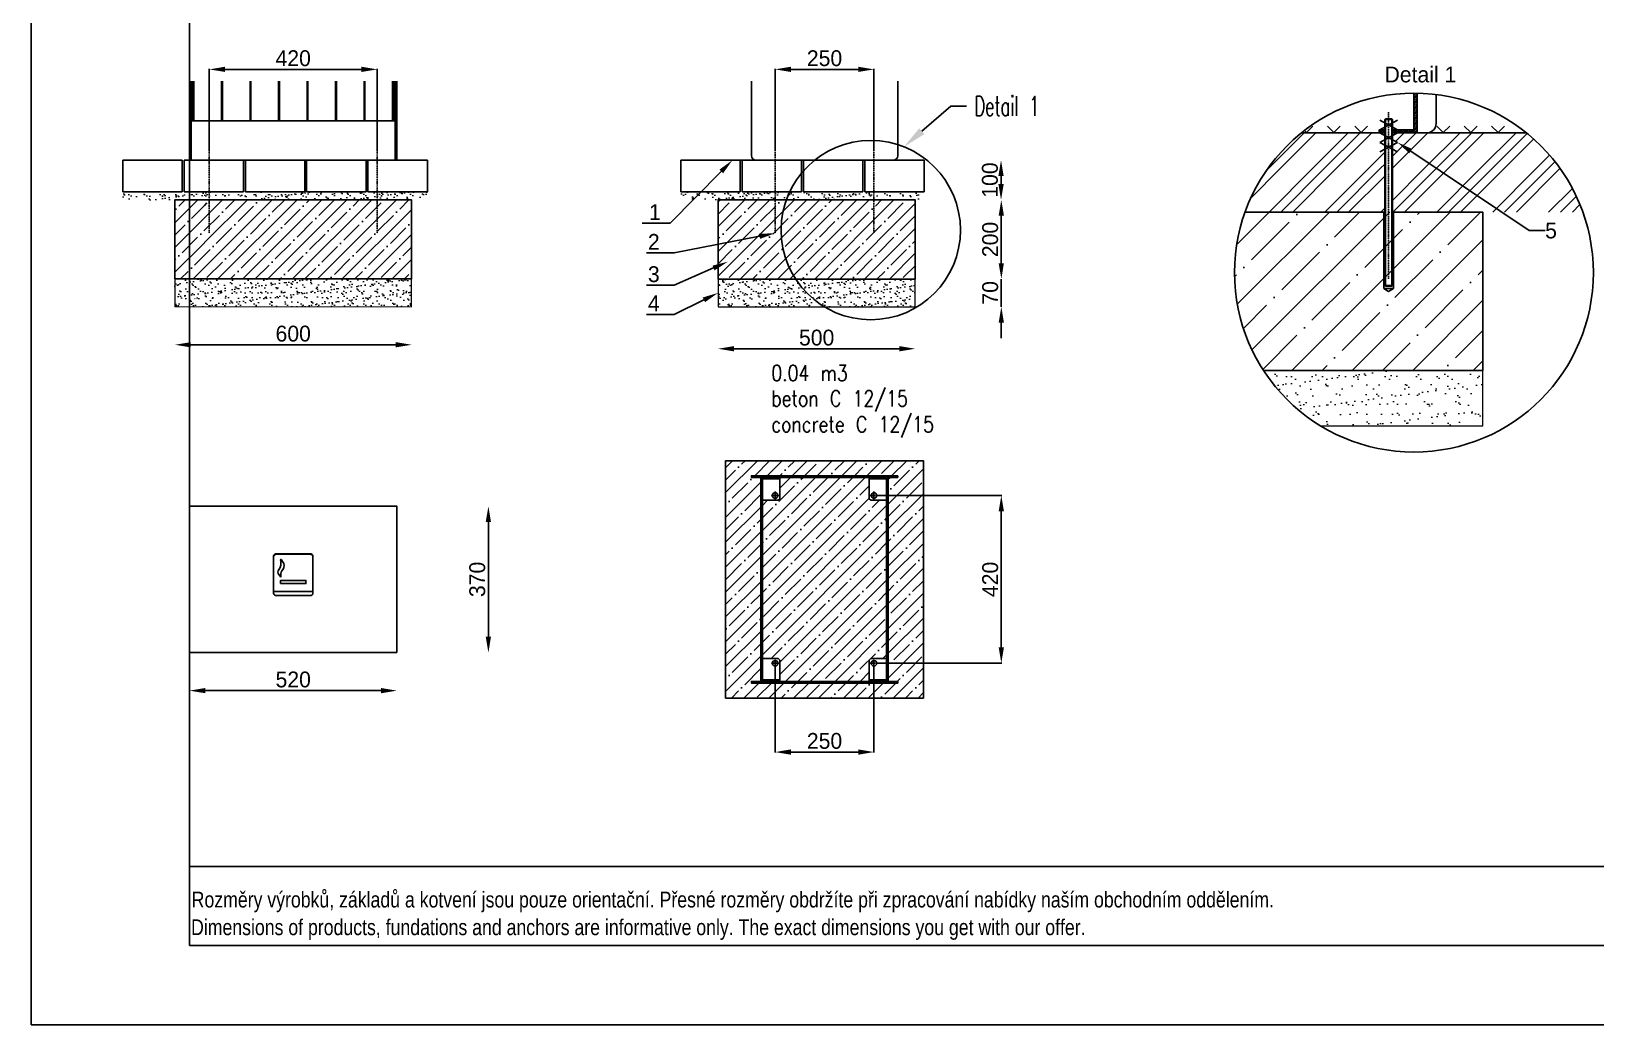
# Model space of a CAD drawing. Header units: millimetres. Extents: x 5064 to 11004, y 3085 to 7285.
# Drawn here: x 5064 to 9018, y 3085 to 5597 of the extents above; entities that cross this region are included whole.
import ezdxf
from ezdxf import colors
from ezdxf.entities.mleader import LeaderData, LeaderLine
from ezdxf.lldxf.tags import DXFTag
from ezdxf.math import Vec2, Vec3

# ---------------------------------------------------------------- set-up
doc = ezdxf.new("R2010")
doc.units = ezdxf.units.MM
doc.header["$LTSCALE"] = 0.3
doc.linetypes.add('DashDot', pattern=[15, 9, -3, 0, -3])
doc.linetypes.add('INCONTINUOUS', pattern=[200000.001, 200000, -0.001])
doc.layers.add('KOTY', color=3, linetype='INCONTINUOUS')
doc.layers.add('OSY', color=7, linetype='Continuous')
doc.layers.add('Nekreslit', color=6, linetype='Continuous', plot=False)
doc.layers.add('SRAFY', color=251, linetype='Continuous', lineweight=13)
doc.styles.add('SEACAD_Arial', font='arial.ttf', dxfattribs={"width": 0.8})
doc.styles.add('SLDTEXTSTYLE1', font='TXT', dxfattribs={"width": 0.605, "bigfont": 'bigfont'})
tags = doc.linetypes.add('HIDDEN2', pattern=[4.7625, 3.175, -1.5875]).pattern_tags.tags
tags[6:7] = [DXFTag(74, 4), DXFTag(75, 0), DXFTag(340, '0'), DXFTag(46, 0.0), DXFTag(50, 0.0), DXFTag(44, 0.0), DXFTag(45, 0.0)]
tags[4:5] = [DXFTag(74, 4), DXFTag(75, 0), DXFTag(340, '0'), DXFTag(46, 0.0), DXFTag(50, 0.0), DXFTag(44, 0.0), DXFTag(45, 0.0)]
doc.dimstyles.new('PROFI_CSN', dxfattribs={"dimscale": 0, "dimtxt": 3.5, "dimasz": 3, "dimexe": 1, "dimexo": 0, "dimgap": 1.5, "dimtad": 1, "dimlfac": -1, "dimdsep": 46, "dimtxsty": 'Standard', "dimcen": 0, "dimdle": 1, "dimclrd": 256, "dimclre": 256, "dimclrt": 256, "dimadec": 0, "dimazin": 0, "dimtfac": 0.6, "dimtmove": 0, "dimatfit": 1, "dimfxl": 1, "dimtolj": 1, "dimarcsym": 0})

# ---------------------------------------------------------------- blocks, each defined once
blk = doc.blocks.new('*D135')
at = {"layer": 'Defpoints', "color": 0, "transparency": 16777216}
for p in [(5427.4, 4900.4), (6025.5, 4900.4), (6025.5, 4804.1)]:
    blk.add_point(p, dxfattribs=at)
at = {"layer": 'KOTY', "color": 7, "lineweight": -2, "transparency": 16777216}
blk.add_line((5467.4, 4804.1), (5985.5, 4804.1), dxfattribs=at)
at = {"layer": 'KOTY', "color": 7, "transparency": 16777216}
for points in [[(5467.4, 4810.8), (5467.4, 4797.5), (5427.4, 4804.1)], [(5985.5, 4810.8), (5985.5, 4797.5), (6025.5, 4804.1)]]:
    blk.add_solid(points, dxfattribs=at)
at = {"layer": 'KOTY', "color": 7, "lineweight": 15, "transparency": 16777216, "insert": (5726.4, 4832.1), "char_height": 40, "attachment_point": 5}
blk.add_mtext('\\A1;600', dxfattribs=at)
blk = doc.blocks.new('*D136')
at = {"layer": 'Defpoints', "color": 0, "transparency": 16777216}
for p in [(6800.3, 4900.4), (7298.4, 4900.4), (7298.4, 4794)]:
    blk.add_point(p, dxfattribs=at)
at = {"layer": 'KOTY', "color": 7, "lineweight": -2, "transparency": 16777216}
blk.add_line((6840.3, 4794), (7258.4, 4794), dxfattribs=at)
at = {"layer": 'KOTY', "color": 7, "transparency": 16777216}
for points in [[(6840.3, 4800.7), (6840.3, 4787.4), (6800.3, 4794)], [(7258.4, 4800.7), (7258.4, 4787.4), (7298.4, 4794)]]:
    blk.add_solid(points, dxfattribs=at)
at = {"layer": 'KOTY', "color": 7, "lineweight": 15, "transparency": 16777216, "insert": (7049.4, 4822), "char_height": 40, "attachment_point": 5}
blk.add_mtext('\\A1;500', dxfattribs=at)
blk = doc.blocks.new('*D163')
at = {"layer": 'Defpoints', "color": 0, "transparency": 16777216}
for p in [(5938.4, 5500.3), (5514.4, 5296.6), (5938.4, 5296.6)]:
    blk.add_point(p, dxfattribs=at)
at = {"layer": 'KOTY', "color": 7, "lineweight": -2, "transparency": 16777216}
for p, q in [((5514.4, 5296.6), (5514.4, 5501.3)), ((5554.4, 5500.3), (5898.4, 5500.3)), ((5938.4, 5296.6), (5938.4, 5501.3))]:
    blk.add_line(p, q, dxfattribs=at)
at = {"layer": 'KOTY', "color": 7, "transparency": 16777216}
for points in [[(5554.4, 5507), (5554.4, 5493.7), (5514.4, 5500.3)], [(5898.4, 5507), (5898.4, 5493.7), (5938.4, 5500.3)]]:
    blk.add_solid(points, dxfattribs=at)
at = {"layer": 'KOTY', "color": 7, "lineweight": 15, "transparency": 16777216, "insert": (5726.4, 5528.3), "char_height": 40, "attachment_point": 5}
blk.add_mtext('\\A1;420', dxfattribs=at)
blk = doc.blocks.new('*D164')
at = {"layer": 'Defpoints', "color": 0, "transparency": 16777216}
for p in [(7320.8, 5270.6), (7298.4, 5170.3), (7515.4, 5170.3)]:
    blk.add_point(p, dxfattribs=at)
at = {"layer": 'KOTY', "color": 7, "lineweight": -2, "transparency": 16777216}
blk.add_line((7515.4, 5230.6), (7515.4, 5210.3), dxfattribs=at)
at = {"layer": 'KOTY', "color": 7, "transparency": 16777216}
for points in [[(7508.7, 5230.6), (7522.1, 5230.6), (7515.4, 5270.6)], [(7508.7, 5210.3), (7522.1, 5210.3), (7515.4, 5170.3)]]:
    blk.add_solid(points, dxfattribs=at)
at = {"layer": 'KOTY', "color": 7, "lineweight": 15, "transparency": 16777216, "insert": (7487.4, 5220.5), "char_height": 40, "attachment_point": 5, "rotation": 90}
blk.add_mtext('\\A1;100', dxfattribs=at)
blk = doc.blocks.new('*D165')
at = {"layer": 'Defpoints', "color": 0, "transparency": 16777216}
for p in [(7273.4, 5170.3), (7298.4, 4970.3), (7516.1, 4970.3)]:
    blk.add_point(p, dxfattribs=at)
at = {"layer": 'KOTY', "color": 7, "lineweight": -2, "transparency": 16777216}
blk.add_line((7516.1, 5130.3), (7516.1, 5010.3), dxfattribs=at)
at = {"layer": 'KOTY', "color": 7, "transparency": 16777216}
for points in [[(7509.4, 5130.3), (7522.7, 5130.3), (7516.1, 5170.3)], [(7509.4, 5010.3), (7522.7, 5010.3), (7516.1, 4970.3)]]:
    blk.add_solid(points, dxfattribs=at)
at = {"layer": 'KOTY', "color": 7, "lineweight": 15, "transparency": 16777216, "insert": (7488.1, 5070.3), "char_height": 40, "attachment_point": 5, "rotation": 90}
blk.add_mtext('\\A1;200', dxfattribs=at)
blk = doc.blocks.new('*D166')
at = {"layer": 'Defpoints', "color": 0, "transparency": 16777216}
for p in [(7298.4, 4970.3), (7298.4, 4900.4), (7516.1, 4900.4)]:
    blk.add_point(p, dxfattribs=at)
at = {"layer": 'KOTY', "color": 7, "lineweight": -2, "transparency": 16777216}
for p, q in [((7516.1, 5010.3), (7516.1, 5050.3)), ((7516.1, 4970.3), (7516.1, 4900.4)), ((7516.1, 4860.4), (7516.1, 4820.4))]:
    blk.add_line(p, q, dxfattribs=at)
at = {"layer": 'KOTY', "color": 7, "transparency": 16777216}
for points in [[(7509.4, 5010.3), (7522.7, 5010.3), (7516.1, 4970.3)], [(7509.4, 4860.4), (7522.7, 4860.4), (7516.1, 4900.4)]]:
    blk.add_solid(points, dxfattribs=at)
at = {"layer": 'KOTY', "color": 7, "lineweight": 15, "transparency": 16777216, "insert": (7488.1, 4935.4), "char_height": 40, "attachment_point": 5, "rotation": 90}
blk.add_mtext('\\A1;70', dxfattribs=at)
blk = doc.blocks.new('*D176')
at = {"layer": 'Defpoints', "color": 0, "transparency": 16777216}
for p in [(7194.3, 5500.3), (6944.3, 5296.7), (7194.3, 5296.7)]:
    blk.add_point(p, dxfattribs=at)
at = {"layer": 'KOTY', "color": 7, "lineweight": -2, "transparency": 16777216}
for p, q in [((6944.3, 5296.7), (6944.3, 5501.3)), ((6984.3, 5500.3), (7154.3, 5500.3)), ((7194.3, 5296.7), (7194.3, 5501.3))]:
    blk.add_line(p, q, dxfattribs=at)
at = {"layer": 'KOTY', "color": 7, "transparency": 16777216}
for points in [[(6984.3, 5507), (6984.3, 5493.7), (6944.3, 5500.3)], [(7154.3, 5507), (7154.3, 5493.7), (7194.3, 5500.3)]]:
    blk.add_solid(points, dxfattribs=at)
at = {"layer": 'KOTY', "color": 7, "lineweight": 15, "transparency": 16777216, "insert": (7069.3, 5528.3), "char_height": 40, "attachment_point": 5}
blk.add_mtext('\\A1;250', dxfattribs=at)
blk = doc.blocks.new('*D177')
at = {"layer": 'Defpoints', "color": 0, "transparency": 16777216}
for p in [(5464.4, 4026), (5988.4, 4026), (5988.4, 3929.8)]:
    blk.add_point(p, dxfattribs=at)
at = {"layer": 'KOTY', "color": 7, "lineweight": -2, "transparency": 16777216}
blk.add_line((5504.4, 3929.8), (5948.4, 3929.8), dxfattribs=at)
at = {"layer": 'KOTY', "color": 7, "transparency": 16777216}
for points in [[(5504.4, 3936.5), (5504.4, 3923.2), (5464.4, 3929.8)], [(5948.4, 3936.5), (5948.4, 3923.2), (5988.4, 3929.8)]]:
    blk.add_solid(points, dxfattribs=at)
at = {"layer": 'KOTY', "color": 7, "lineweight": 15, "transparency": 16777216, "insert": (5726.4, 3957.8), "char_height": 40, "attachment_point": 5}
blk.add_mtext('\\A1;520', dxfattribs=at)
blk = doc.blocks.new('*D178')
at = {"layer": 'Defpoints', "color": 0, "transparency": 16777216}
for p in [(5988.4, 4396), (5988.4, 4026), (6219.7, 4026)]:
    blk.add_point(p, dxfattribs=at)
at = {"layer": 'KOTY', "color": 7, "lineweight": -2, "transparency": 16777216}
blk.add_line((6219.7, 4356), (6219.7, 4066), dxfattribs=at)
at = {"layer": 'KOTY', "color": 7, "transparency": 16777216}
for points in [[(6213, 4356), (6226.3, 4356), (6219.7, 4396)], [(6213, 4066), (6226.3, 4066), (6219.7, 4026)]]:
    blk.add_solid(points, dxfattribs=at)
at = {"layer": 'KOTY', "color": 7, "lineweight": 15, "transparency": 16777216, "insert": (6191.7, 4211), "char_height": 40, "attachment_point": 5, "rotation": 90}
blk.add_mtext('\\A1;370', dxfattribs=at)
blk = doc.blocks.new('*D179')
at = {"layer": 'Defpoints', "color": 0, "transparency": 16777216}
for p in [(6944.3, 3989), (7194.3, 3989), (7194.3, 3774.5)]:
    blk.add_point(p, dxfattribs=at)
at = {"layer": 'KOTY', "color": 7, "lineweight": -2, "transparency": 16777216}
for p, q in [((6944.3, 3989), (6944.3, 3773.5)), ((7194.3, 3989), (7194.3, 3773.5)), ((6984.3, 3774.5), (7154.3, 3774.5))]:
    blk.add_line(p, q, dxfattribs=at)
at = {"layer": 'KOTY', "color": 7, "transparency": 16777216}
for points in [[(6984.3, 3781.2), (6984.3, 3767.8), (6944.3, 3774.5)], [(7154.3, 3781.2), (7154.3, 3767.8), (7194.3, 3774.5)]]:
    blk.add_solid(points, dxfattribs=at)
at = {"layer": 'KOTY', "color": 7, "lineweight": 15, "transparency": 16777216, "insert": (7069.3, 3802.5), "char_height": 40, "attachment_point": 5}
blk.add_mtext('\\A1;250', dxfattribs=at)
blk = doc.blocks.new('*D180')
at = {"layer": 'Defpoints', "color": 0, "transparency": 16777216}
for p in [(7204.3, 4423), (7204.3, 3999), (7516.1, 3999)]:
    blk.add_point(p, dxfattribs=at)
at = {"layer": 'KOTY', "color": 7, "lineweight": -2, "transparency": 16777216}
for p, q in [((7204.3, 4423), (7517.1, 4423)), ((7516.1, 4383), (7516.1, 4039)), ((7204.3, 3999), (7517.1, 3999))]:
    blk.add_line(p, q, dxfattribs=at)
at = {"layer": 'KOTY', "color": 7, "transparency": 16777216}
for points in [[(7509.4, 4383), (7522.7, 4383), (7516.1, 4423)], [(7509.4, 4039), (7522.7, 4039), (7516.1, 3999)]]:
    blk.add_solid(points, dxfattribs=at)
at = {"layer": 'KOTY', "color": 7, "lineweight": 15, "transparency": 16777216, "insert": (7488.1, 4211), "char_height": 40, "attachment_point": 5, "rotation": 90}
blk.add_mtext('\\A1;420', dxfattribs=at)

msp = doc.modelspace()

# ---------------------------------------------------------------- hatches: boundary and pattern name
at = {"true_color": 0xc7c8ca, "transparency": 33554508}
h = msp.add_hatch(dxfattribs=at)
h.set_pattern_fill('ANSI35', color=9, scale=7)
h.paths.add_polyline_path([(6025.4, 5170.4), (5502.3, 5170.7), (5502.4, 4970.4), (6025.5, 4970.4)])
edge = h.paths.add_edge_path()
edge.add_line((5501.9, 5170.7), (5426.9, 5170.7))
edge.add_line((5426.9, 5170.7), (5427.4, 4970.4))
edge.add_line((5427.4, 4970.4), (5475.4, 4970.4))
edge.add_arc((5475.4, 4970.4), 0.01, 0, 270.0001, ccw=False)
edge.add_line((5475.4, 4970.4), (5475.4, 4970.4))
edge.add_line((5475.4, 4970.4), (5502.4, 4970.4))
edge.add_line((5502.4, 4970.4), (5501.9, 5170.7))
h = msp.add_hatch(dxfattribs=at)
h.set_pattern_fill('ANSI35', color=9, scale=7)
h.paths.add_polyline_path([(7298.4, 5170.3), (6800.3, 5170.7), (6800.3, 4970.3), (7298.4, 4970.3)])
at = {"transparency": 33554508}
h = msp.add_hatch(dxfattribs=at)
h.set_pattern_fill('ANSI35', color=9, scale=17)
edge = h.paths.add_edge_path()
edge.add_arc((8558.9, 4986.4), 453.5, 160.2531, 213.0381)
edge.add_line((8178.7, 4739.2), (8733.2, 4739.2))
edge.add_line((8733.2, 4739.2), (8733.2, 5139.2))
edge.add_line((8733.2, 5139.2), (8132.1, 5139.6))
at = {"true_color": 0xc7c8ca, "transparency": 33554508}
h = msp.add_hatch(dxfattribs=at)
h.set_pattern_fill('ANSI35', color=9, scale=7)
h.paths.add_polyline_path([(7319.3, 4511), (6819.3, 4511), (6819.3, 3911), (7319.3, 3911)])
h.paths.add_polyline_path([(6908.3, 4469), (6884.3, 4469), (6884.3, 4473), (7254.3, 4473), (7254.3, 4469), (7230.3, 4469), (7230.3, 3953), (7254.3, 3953), (7254.3, 3949), (6884.3, 3949), (6884.3, 3953), (6908.3, 3953)], flags=16)
h.paths.add_polyline_path([(6951.3, 4423, -1), (6937.3, 4423, -1)], flags=0)
h.paths.add_polyline_path([(7201.3, 4423, -1), (7187.3, 4423, -1)], flags=0)
h.paths.add_polyline_path([(6951.3, 3999, -1), (6937.3, 3999, -1)], flags=0)
h.paths.add_polyline_path([(7201.3, 3999, -1), (7187.3, 3999, -1)], flags=0)
h = msp.add_hatch(dxfattribs=at)
h.set_pattern_fill('ANSI35', color=9, scale=7)
h.paths.add_polyline_path([(7226.3, 4411), (7186.3, 4411), (7182.3, 4415), (7182.3, 4469), (6956.3, 4469), (6956.3, 4415), (6952.3, 4411), (6912.3, 4411), (6912.3, 4011), (6952.3, 4011), (6956.3, 4007), (6956.3, 3953), (7182.3, 3953), (7182.3, 4007), (7186.3, 4011), (7226.3, 4011)])
at = {"layer": 'SRAFY'}
h = msp.add_hatch(dxfattribs=at)
h.set_pattern_fill('ANSI31', color=256)
h.paths.add_polyline_path([(8481.1, 5347.8), (8471.1, 5347.8), (8471.1, 5339.8), (8481.1, 5339.8)])
h.paths.add_polyline_path([(8559.1, 5347.8), (8509.1, 5347.8), (8509.1, 5339.8), (8559.1, 5339.8)])
edge = h.paths.add_edge_path()
edge.add_arc((8556.9, 5138.1), 301.8, 88.0686, 89.5795)
edge.add_line((8559.1, 5439.9), (8559.1, 5347.8))
edge.add_line((8559.1, 5347.8), (8559.1, 5339.8))
edge.add_line((8559.1, 5339.8), (8567.1, 5339.8))
edge.add_line((8567.1, 5339.8), (8567.1, 5439.7))
h = msp.add_hatch(dxfattribs=at)
h.set_pattern_fill('GOST_GROUND', color=256, scale=10)
h.set_pattern_definition([(45, (1372.66, 3127.9), (141.4214, -9e-15), [200]), (45, (1402.66, 3127.9), (141.4214, -9e-15), [200]), (45, (1432.66, 3127.9), (141.4214, -9e-15), [200])])
h.paths.add_polyline_path([(8485.1, 5306.8), (8472.6, 5313.4), (8485.1, 5320.1), (8485.1, 5339.7), (8274.6, 5339.7, 0.138009), (8132.1, 5139.6), (8485.1, 5139.4)])
h.paths.add_polyline_path([(8843.2, 5339.7), (8505.1, 5339.7), (8505.1, 5320.1), (8517.6, 5313.4), (8505.1, 5306.8), (8505.1, 5139.4), (8733.2, 5139.2), (8985.9, 5139.2, 0.138278)])
h = msp.add_hatch(dxfattribs=at)
h.set_pattern_fill('ANGLE', color=256, scale=7, angle=45)
h.set_pattern_definition([(45, (1372.663, 3127.9), (-34.574, 34.574), [35.56, -13.335]), (135, (1372.663, 3127.9), (-34.574, -34.574), [35.56, -13.335])])
edge = h.paths.add_edge_path()
edge.add_line((8820.6, 5356.8), (8614, 5356.8))
edge.add_arc((8591.1, 5363.8), 24, 270, 343.0422, ccw=False)
edge.add_line((8591.1, 5339.8), (8843.2, 5339.8))
edge.add_arc((8558.9, 4986.4), 453.5, 51.185, 54.752)
edge = h.paths.add_edge_path()
edge.add_line((8472.6, 5354.4), (8472.6, 5356.8))
edge.add_line((8472.6, 5356.8), (8297.2, 5356.8))
edge.add_arc((8558.9, 4986.4), 453.5, 125.248, 128.815)
edge.add_line((8274.7, 5339.8), (8471.1, 5339.8))
edge.add_line((8471.1, 5339.8), (8471.1, 5347.8))
edge.add_line((8471.1, 5347.8), (8472.6, 5347.8))
edge.add_line((8472.6, 5347.8), (8472.6, 5354.4))
h = msp.add_hatch(dxfattribs=at)
h.set_pattern_fill('AR-SAND', color=256, scale=0.5)
h.set_pattern_definition([(37.5, (0, -140.117), (-0.800016, 24.47066), [0, -19.304, 0, -21.59, 0, -20.6375]), (7.5, (0, -140.117), (22.47616, 35.84126), [0, -10.414, 0, -17.399, 0, -6.6675]), (327.5, (-15.62, -140.117), (39.54962, 0.07186), [0, -6.35, 0, -22.86, 0, -29.845]), (317.5, (-15.62, -140.117), (38.17782, 11.14647), [0, -3.175, 0, -14.986, 0, -17.145])])
h.paths.add_polyline_path([(5464.4, 5190.6), (5295.4, 5190.6), (5295.4, 5170.7), (5430.4, 5170.7), (5464.4, 5170.6)])
h.paths.add_polyline_path([(5514.4, 5190.6), (5464.4, 5190.6), (5464.4, 5170.6), (5514.4, 5170.6)])
h.paths.add_polyline_path([(5794.4, 5190.6), (5514.4, 5190.6), (5514.4, 5170.6), (5794.4, 5170.4)])
h.paths.add_polyline_path([(6065.4, 5190.6), (5794.4, 5190.6), (5794.4, 5170.4), (5878.5, 5170.3), (6065.4, 5170.3)])
h = msp.add_hatch(dxfattribs=at)
h.set_pattern_fill('AR-SAND', color=256, scale=0.5)
h.set_pattern_definition([(37.5, (170.387, -140.117), (-0.800016, 24.47066), [0, -19.304, 0, -21.59, 0, -20.6375]), (7.5, (170.387, -140.117), (22.47616, 35.84126), [0, -10.414, 0, -17.399, 0, -6.6675]), (327.5, (154.766, -140.117), (39.54962, 0.07186), [0, -6.35, 0, -22.86, 0, -29.845]), (317.5, (154.766, -140.117), (38.17782, 11.14647), [0, -3.175, 0, -14.986, 0, -17.145])])
h.paths.add_polyline_path([(6763.6, 5190.6), (6705.8, 5190.6), (6705.8, 5170.7), (6745.4, 5170.7)])
h.paths.add_polyline_path([(6944.3, 5190.6), (6763.6, 5190.6), (6745.4, 5170.7), (6825.3, 5170.7), (6944.3, 5170.6)])
h.paths.add_polyline_path([(7154.3, 5190.6), (6944.3, 5190.6), (6944.3, 5170.6), (7154.3, 5170.4)])
h.paths.add_polyline_path([(7320.8, 5190.6), (7154.3, 5190.6), (7154.3, 5170.4), (7273.4, 5170.3), (7320.8, 5170.3)])
h = msp.add_hatch(dxfattribs=at)
h.set_pattern_fill('AR-SAND', color=256, scale=0.5)
h.set_pattern_definition([(37.5, (37.965, -289.67), (-0.800016, 24.47066), [0, -19.304, 0, -21.59, 0, -20.6375]), (7.5, (37.965, -289.67), (22.47616, 35.84126), [0, -10.414, 0, -17.399, 0, -6.6675]), (327.5, (22.344, -289.67), (39.54962, 0.07186), [0, -6.35, 0, -22.86, 0, -29.845]), (317.5, (22.344, -289.67), (38.17782, 11.14647), [0, -3.175, 0, -14.986, 0, -17.145])])
h.paths.add_polyline_path([(6025.5, 4900.4), (6025.5, 4970.4), (5427.4, 4970.4), (5427.4, 4900.5)])
h = msp.add_hatch(dxfattribs=at)
h.set_pattern_fill('AR-SAND', color=256, scale=0.5)
h.set_pattern_definition([(37.5, (1435.883, -289.749), (-0.800016, 24.47066), [0, -19.304, 0, -21.59, 0, -20.6375]), (7.5, (1435.883, -289.75), (22.47616, 35.84126), [0, -10.414, 0, -17.399, 0, -6.6675]), (327.5, (1420.262, -289.749), (39.54962, 0.07186), [0, -6.35, 0, -22.86, 0, -29.845]), (317.5, (1420.262, -289.75), (38.17782, 11.14647), [0, -3.175, 0, -14.986, 0, -17.145])])
h.paths.add_polyline_path([(7298.4, 4900.4), (7298.4, 4970.3), (6800.4, 4970.3), (6800.3, 4900.3)])
h = msp.add_hatch(dxfattribs=at)
h.set_pattern_fill('AR-SAND', color=256)
h.set_pattern_definition([(37.5, (-5813.58, 815.907), (-1.60003, 48.94132), [0, -38.608, 0, -43.18, 0, -41.275]), (7.5, (-5813.58, 815.91), (44.95233, 71.6825), [0, -20.828, 0, -34.798, 0, -13.335]), (327.5, (-5844.82, 815.907), (79.09924, 0.14372), [0, -12.7, 0, -45.72, 0, -59.69]), (317.5, (-5844.82, 815.91), (76.35565, 22.29293), [0, -6.35, 0, -29.972, 0, -34.29])])
h.paths.add_polyline_path([(8733.2, 4739.2), (8178.7, 4739.2, 0.112104), (8322.8, 4599.2), (8733.2, 4599.2)])
h = msp.add_hatch(dxfattribs=at)
h.set_pattern_fill('ANSI31', color=256, angle=180, style=0)
h.set_pattern_definition([(225, (-1864.1942, -4531.358), (2.245064, -2.245064), [])])
h.paths.add_polyline_path([(6908.3, 4469), (6908.3, 3953), (6912.3, 3953), (6912.3, 4469)])
h.paths.add_polyline_path([(7226.3, 4469), (7226.3, 3953), (7230.3, 3953), (7230.3, 4469)])
h.paths.add_polyline_path([(6884.3, 3953), (6884.3, 3949), (7254.3, 3949), (7254.3, 3953)])
h.paths.add_polyline_path([(6884.3, 4473), (6884.3, 4469), (7254.3, 4469), (7254.3, 4473)])
h.paths.add_polyline_path([(6912.3, 4469), (6912.3, 4465), (6956.3, 4465), (6956.3, 4469)])
h.paths.add_polyline_path([(7182.3, 4469), (7182.3, 4465), (7226.3, 4465), (7226.3, 4469)])
h.paths.add_polyline_path([(6912.3, 3957), (6912.3, 3953), (6956.3, 3953), (6956.3, 3957)])
h.paths.add_polyline_path([(7182.3, 3957), (7182.3, 3953), (7226.3, 3953), (7226.3, 3957)])

# ---------------------------------------------------------------- linework, layer by layer
for p, q in [((5475.4, 5470.6), (5475.4, 5370.6)), ((5545.4, 5470.6), (5545.4, 5370.6)), ((5547.4, 5470.6), (5547.4, 5370.6)), ((5617.4, 5470.6), (5617.4, 5370.6)), ((5619.4, 5470.6), (5619.4, 5370.6)), ((5689.4, 5470.6), (5689.4, 5370.6)), ((5691.4, 5470.6), (5691.4, 5370.6)), ((5761.4, 5470.6), (5761.4, 5370.6)), ((5763.4, 5470.6), (5763.4, 5370.6)), ((5833.4, 5470.6), (5833.4, 5370.6)), ((5835.4, 5470.6), (5835.4, 5370.6)), ((5905.4, 5470.6), (5905.4, 5370.6)), ((5907.4, 5470.6), (5907.4, 5370.6)), ((5977.4, 5470.6), (5977.4, 5370.6)), ((6884.3, 5470.6), (6884.3, 5282.6)), ((7254.3, 5282.6), (7254.3, 5470.6)), ((8559.1, 5347.8), (8559.1, 5439.9)), ((8567.1, 5339.8), (8567.1, 5439.7)), ((8615.1, 5363.8), (8615.1, 5436.4)), ((5472.4, 5370.6), (5468.4, 5370.6)), ((5572.4, 5370.6), (5568.4, 5370.6)), ((5936.4, 5370.6), (5940.4, 5370.6)), ((8274.7, 5339.8), (8485.1, 5339.8)), ((8471.1, 5347.8), (8471.1, 5339.8)), ((8471.1, 5347.8), (8485.1, 5347.8)), ((8471.1, 5339.8), (8485.1, 5339.8)), ((8472.6, 5371.8), (8517.6, 5347.8)), ((8472.6, 5347.8), (8517.6, 5371.8)), ((8472.6, 5347.8), (8485.1, 5347.8)), ((8472.6, 5339.8), (8517.6, 5315.8)), ((8472.6, 5315.8), (8517.6, 5339.8)), ((8481.1, 5347.8), (8481.1, 5339.8)), ((8486.7, 5375.4), (8503.5, 5375.4)), ((8505.1, 5347.8), (8517.6, 5347.8)), ((8505.1, 5347.8), (8559.1, 5347.8)), ((8505.1, 5339.8), (8559.1, 5339.8)), ((8505.1, 5339.8), (8591.1, 5339.8)), ((8509.1, 5347.8), (8509.1, 5339.8)), ((8559.1, 5339.8), (8559.1, 5347.8)), ((8559.1, 5339.8), (8567.1, 5339.8)), ((8591.1, 5339.8), (8843.2, 5339.8)), ((8472.6, 5315.8), (8517.6, 5291.8)), ((8472.6, 5291.8), (8517.6, 5315.8)), ((6836.3, 5270.6), (6876.3, 5270.6)), ((6896.3, 5270.6), (7242.3, 5270.6)), ((5295.4, 5190.6), (5437.4, 5190.6)), ((6908.3, 4469), (6908.3, 3953)), ((6912.3, 4469), (6912.3, 3953)), ((6956.3, 4415), (6956.3, 4469)), ((7182.3, 4415), (7182.3, 4469)), ((7226.3, 4469), (7226.3, 3953)), ((7230.3, 4469), (7230.3, 3953)), ((6952.3, 4411), (6912.3, 4411)), ((6952.3, 4411), (6956.3, 4415)), ((7186.3, 4411), (7182.3, 4415)), ((7186.3, 4411), (7226.3, 4411)), ((5684.4, 4276), (5768.4, 4276)), ((5684.4, 4274.5), (5768.4, 4274.5)), ((5676.4, 4270), (5676.4, 4176)), ((5776.4, 4270), (5776.4, 4176)), ((5676.4, 4180.5), (5776.4, 4180.5)), ((5684.4, 4170), (5768.4, 4170)), ((6952.3, 4011), (6912.3, 4011)), ((6952.3, 4011), (6956.3, 4007)), ((6956.3, 4007), (6956.3, 3953)), ((7186.3, 4011), (7182.3, 4007)), ((7182.3, 4007), (7182.3, 3953)), ((7186.3, 4011), (7226.3, 4011)), ((6956.3, 3957), (6912.3, 3957)), ((7226.3, 3957), (7182.3, 3957))]:
    msp.add_line(p, q)
at = {"color": 7, "linetype": 'Continuous'}
for p, q in [((8485.1, 5339.8), (8274.7, 5339.8)), ((8485.1, 5373.8), (8485.1, 4953.7)), ((8505.1, 4953.7), (8505.1, 5373.8)), ((5445.4, 5270.6), (5295.4, 5270.6)), ((5295.4, 5270.6), (5295.4, 5190.6)), ((5445.4, 5190.6), (5445.4, 5270.6)), ((5600.4, 5270.6), (5450.4, 5270.6)), ((5450.4, 5270.6), (5450.4, 5190.6)), ((5600.4, 5190.6), (5600.4, 5270.6)), ((5755.4, 5270.6), (5605.4, 5270.6)), ((5605.4, 5270.6), (5605.4, 5190.6)), ((5755.4, 5190.6), (5755.4, 5270.6)), ((5910.4, 5270.6), (5760.4, 5270.6)), ((5760.4, 5270.6), (5760.4, 5190.6)), ((5910.4, 5190.6), (5910.4, 5270.6)), ((6065.4, 5270.6), (5915.4, 5270.6)), ((5915.4, 5270.6), (5915.4, 5190.6)), ((6065.4, 5190.6), (6065.4, 5270.6)), ((6855.8, 5270.6), (6705.8, 5270.6)), ((6705.8, 5270.6), (6705.8, 5190.6)), ((6855.8, 5190.6), (6855.8, 5270.6)), ((7010.8, 5270.6), (6860.8, 5270.6)), ((6860.8, 5270.6), (6860.8, 5190.6)), ((7010.8, 5190.6), (7010.8, 5270.6)), ((7165.8, 5270.6), (7015.8, 5270.6)), ((7015.8, 5270.6), (7015.8, 5190.6)), ((7165.8, 5190.6), (7165.8, 5270.6)), ((7320.8, 5270.6), (7170.8, 5270.6)), ((7170.8, 5270.6), (7170.8, 5190.6)), ((7320.8, 5190.6), (7320.8, 5270.6)), ((5295.4, 5190.6), (5445.4, 5190.6)), ((5450.4, 5190.6), (5600.4, 5190.6)), ((5605.4, 5190.6), (5755.4, 5190.6)), ((5760.4, 5190.6), (5910.4, 5190.6)), ((5915.4, 5190.6), (6065.4, 5190.6)), ((6705.8, 5190.6), (6855.8, 5190.6)), ((6860.8, 5190.6), (7010.8, 5190.6)), ((7015.8, 5190.6), (7165.8, 5190.6)), ((7170.8, 5190.6), (7320.8, 5190.6))]:
    msp.add_line(p, q, dxfattribs=at)
at = {"color": 7, "linetype": 'HIDDEN2'}
for p, q in [((8486.7, 5375.4), (8485.1, 5373.8)), ((8505.1, 5373.8), (8485.1, 5373.8)), ((8505.1, 5373.8), (8503.5, 5375.4)), ((8485.1, 4953.7), (8505.1, 4953.7)), ((8485.1, 4953.7), (8486.7, 4952.1)), ((8495.1, 4952.1), (8486.7, 4952.1)), ((8503.5, 4952.1), (8495.1, 4952.1)), ((8503.5, 4952.1), (8505.1, 4953.7))]:
    msp.add_line(p, q, dxfattribs=at)
at = {"lineweight": 15}
for p, q in [((8486.7, 5375.4), (8486.7, 4952.1)), ((8503.5, 4952.1), (8503.5, 5375.4)), ((6836.3, 5270.6), (6886.3, 5270.6))]:
    msp.add_line(p, q, dxfattribs=at)
at = {"linetype": 'HIDDEN2'}
for p, q in [((8483.1, 5139.4), (8483.1, 4946.1)), ((8507.1, 4946.1), (8507.1, 5139.4))]:
    msp.add_line(p, q, dxfattribs=at)
at = {"color": 7, "linetype": 'HIDDEN2', "ltscale": 0.2}
msp.add_line((8483.1, 4946.1), (8507.1, 4946.1), dxfattribs=at)
at = {"linetype": 'HIDDEN2', "ltscale": 0.2}
for p in [(8483.1, 4946.1), (8507.1, 4946.1)]:
    msp.add_line(p, (8495.1, 4939.2), dxfattribs=at)
at = {"linetype": 'DashDot', "ltscale": 0.1}
for p, q in [((6944.3, 4413), (6944.3, 4433)), ((7194.3, 4413), (7194.3, 4433)), ((6934.3, 4423), (6954.3, 4423)), ((7184.3, 4423), (7204.3, 4423)), ((6934.3, 3999), (6954.3, 3999)), ((6944.3, 3989), (6944.3, 4009)), ((7184.3, 3999), (7204.3, 3999)), ((7194.3, 3989), (7194.3, 4009))]:
    msp.add_line(p, q, dxfattribs=at)
for points in [[(5464.4, 5470.6), (5464.4, 5270.6), (5988.4, 5270.6), (5988.4, 5470.6)], [(5468.4, 5470.6), (5468.4, 5370.6), (5984.4, 5370.6), (5984.4, 5470.6)], [(5468.4, 5470.6), (5468.4, 5270.6), (5984.4, 5270.6), (5984.4, 5470.6)], [(5472.4, 5370.6), (5472.4, 5470.6)], [(5980.4, 5470.6), (5980.4, 5370.6), (5472.4, 5370.6)], [(8485.1, 5139.4), (8132.1, 5139.6)], [(8178.7, 4739.2), (8733.2, 4739.2), (8733.2, 5139.2), (8505.1, 5139.4)], [(6956.3, 4465), (6912.3, 4465)], [(7226.3, 4465), (7182.3, 4465)]]:
    msp.add_lwpolyline(points)
for points in [[(5427.4, 4970.4), (6025.5, 4970.4), (6025.5, 5170.4), (5427.4, 5170.8)], [(6800.3, 4970.3), (7298.4, 4970.3), (7298.4, 5170.3), (6800.3, 5170.7)], [(7319.3, 3911), (7319.3, 4511), (6819.3, 4511), (6819.3, 3911)], [(7254.3, 4473), (6884.3, 4473), (6884.3, 4469), (7254.3, 4469)], [(7254.3, 4473), (6884.3, 4473), (6884.3, 4469), (7254.3, 4469)], [(5988.4, 4026), (5988.4, 4396), (5464.4, 4396), (5464.4, 4026)], [(5694.4, 4200.5), (5758.4, 4200.5), (5758.4, 4208.5), (5694.4, 4208.5)], [(7254.3, 3949), (6884.3, 3949), (6884.3, 3953), (7254.3, 3953)]]:
    msp.add_lwpolyline(points, close=True)
for centre, radius in [((8558.9, 4986.4), 453.5), ((7186.2, 5094), 226.7), ((6944.3, 4423), 7), ((7194.3, 4423), 7), ((6944.3, 3999), 7), ((7194.3, 3999), 7)]:
    msp.add_circle(centre, radius)
at = {"color": 7, "linetype": 'Continuous'}
for centre in [(5529.4, 5270.6), (6045.5, 5270.6), (5478.4, 4920.4)]:
    msp.add_circle(centre, 0.01, dxfattribs=at)
for centre, radius, start, end in [((8591.1, 5363.8), 24, 270, 0), ((6896.3, 5282.6), 12, 180, 270), ((7242.3, 5282.6), 12, 270, 0)]:
    msp.add_arc(centre, radius, start, end)
for centre, major_axis in [((5684.4, 4270), (-8, 0)), ((5684.4, 4268.5), (-8, 0)), ((5768.4, 4176), (8, 0))]:
    msp.add_ellipse(centre, major_axis=major_axis, ratio=0.75, start_param=4.712389, end_param=6.283185)
at = {"extrusion": (0, 0, -1)}
for centre, major_axis in [((5768.4, 4270), (8, 0)), ((5768.4, 4268.5), (8, 0)), ((5684.4, 4176), (-8, 0))]:
    msp.add_ellipse(centre, major_axis=major_axis, ratio=0.75, start_param=4.712389, end_param=6.283185, dxfattribs=at)
msp.add_spline([(5695.1, 4217), (5687.3, 4228.9), (5695.3, 4246.9), (5694.8, 4261.4), (5703.8, 4246), (5695.7, 4229), (5695.1, 4217)], degree=3)
at = {"layer": 'Nekreslit'}
msp.add_line((5464.4, 3485.3), (9504.4, 3485.3), dxfattribs=at)
for points in [[(5064.4, 3085.3), (11004.4, 3085.3), (11004.4, 7285.3), (5064.4, 7285.3)], [(5464.4, 3285.3), (9504.4, 3285.3), (9504.4, 6885.3), (5464.4, 6885.3)]]:
    msp.add_lwpolyline(points, close=True, dxfattribs=at)
at = {"layer": 'OSY', "linetype": 'DashDot', "lineweight": 25}
for p, q in [((8495.1, 5391.8), (8495.1, 4970.5)), ((5514.4, 5296.6), (5514.4, 5086)), ((5938.4, 5296.6), (5938.4, 5086)), ((6944.3, 5296.7), (6944.3, 5086)), ((7194.3, 5296.7), (7194.3, 5086))]:
    msp.add_line(p, q, dxfattribs=at)
at = {"layer": 'SRAFY'}
for p, q in [((5427.4, 4970.4), (5427.4, 4900.4)), ((6025.5, 4900.4), (6025.5, 4970.4)), ((6800.4, 4970.3), (6800.3, 4900.3)), ((7298.4, 4900.4), (7298.4, 4970.3)), ((5427.4, 4900.5), (6025.5, 4900.4)), ((6800.3, 4900.4), (7298.4, 4900.4)), ((8733.2, 4599.2), (8733.2, 4739.2)), ((8322.8, 4599.2), (8733.2, 4599.2))]:
    msp.add_line(p, q, dxfattribs=at)

# ---------------------------------------------------------------- texts
at = {"width": 0.8}
for s, height, style, p in [('0.04 m3', 40, 'SLDTEXTSTYLE1', (6935, 4712.6)), ('beton C 12/15', 40, 'SLDTEXTSTYLE1', (6935, 4648.4)), ('concrete C 12/15', 40, 'SLDTEXTSTYLE1', (6935, 4583.2)), ('Rozměry výrobků, základů a kotvení jsou pouze orientační. Přesné rozměry obdržíte při zpracování nabídky naším obchodním oddělením.', 39.9982, 'SEACAD_Arial', (5469.8, 3381.6)), ('Dimensions of products, fundations and anchors are informative only. The exact dimensions you get with our offer.', 39.9982, 'SEACAD_Arial', (5468.2, 3311.7))]:
    msp.add_text(s, height=height, dxfattribs=dict(at, style=style)).set_placement(p)
at = {"insert": (8484.7, 5507.4), "char_height": 40, "attachment_point": 1}
msp.add_mtext_dynamic_manual_height_columns('Detail 1', width=226.121, gutter_width=200, heights=[0], dxfattribs=at)

# ---------------------------------------------------------------- dimensions: what is measured, and where the dimension line sits
at = {"layer": 'KOTY', "lineweight": 15}
for base, p1, p2, override, picture, middle in [((5938.4, 5500.3), (5514.4, 5296.6), (5938.4, 5296.6), {"dimscale": 1, "dimtxt": 40, "dimasz": 40, "dimgap": 8, "dimdec": 0, "dimlfac": 1, "dimrnd": 10, "dimclrd": 7, "dimclre": 7, "dimclrt": 7, "dimtdec": 0}, '*D163', (5726.4, 5528.3)), ((7194.3, 5500.3), (6944.3, 5296.7), (7194.3, 5296.7), {"dimscale": 1, "dimtxt": 40, "dimasz": 40, "dimgap": 8, "dimdec": 0, "dimlfac": 1, "dimrnd": 10, "dimclrd": 7, "dimclre": 7, "dimclrt": 7, "dimtdec": 0}, '*D176', (7069.3, 5528.3)), ((6025.5, 4804.1), (5427.4, 4900.4), (6025.5, 4900.4), {"dimscale": 1, "dimtxt": 40, "dimasz": 40, "dimgap": 8, "dimdec": 0, "dimlfac": 1, "dimrnd": 10, "dimse1": 1, "dimse2": 1, "dimclrd": 7, "dimclre": 3, "dimclrt": 7, "dimtdec": 0}, '*D135', (5726.4, 4832.1)), ((7298.4, 4794), (6800.3, 4900.4), (7298.4, 4900.4), {"dimscale": 1, "dimtxt": 40, "dimasz": 40, "dimgap": 8, "dimdec": 0, "dimlfac": 1, "dimrnd": 10, "dimse1": 1, "dimse2": 1, "dimclrd": 7, "dimclre": 3, "dimclrt": 7, "dimtdec": 0}, '*D136', (7049.4, 4822)), ((5988.4, 3929.8), (5464.4, 4026), (5988.4, 4026), {"dimscale": 1, "dimtxt": 40, "dimasz": 40, "dimgap": 8, "dimdec": 0, "dimlfac": 1, "dimrnd": 10, "dimse1": 1, "dimse2": 1, "dimclrd": 7, "dimclre": 3, "dimclrt": 7, "dimtdec": 0}, '*D177', (5726.4, 3957.8)), ((7194.3, 3774.5), (6944.3, 3989), (7194.3, 3989), {"dimscale": 1, "dimtxt": 40, "dimasz": 40, "dimgap": 8, "dimdec": 0, "dimlfac": 1, "dimrnd": 10, "dimclrd": 7, "dimclre": 7, "dimclrt": 7, "dimtdec": 0}, '*D179', (7069.3, 3802.5))]:
    dim = msp.add_linear_dim(base=base, p1=p1, p2=p2, dimstyle='PROFI_CSN', override=override, dxfattribs=at)
    dim.commit()
    dim.dimension.update_dxf_attribs({"geometry": picture, "text_midpoint": middle})
for base, p1, p2, override, picture, middle in [((7515.4, 5170.3), (7320.8, 5270.6), (7298.4, 5170.3), {"dimscale": 1, "dimtxt": 40, "dimasz": 40, "dimgap": 8, "dimdec": 0, "dimlfac": 1, "dimrnd": 10, "dimse1": 1, "dimse2": 1, "dimclrd": 7, "dimclre": 3, "dimclrt": 7, "dimtdec": 0}, '*D164', (7487.4, 5220.5)), ((7516.1, 4970.3), (7273.4, 5170.3), (7298.4, 4970.3), {"dimscale": 1, "dimtxt": 40, "dimasz": 40, "dimgap": 8, "dimdec": 0, "dimlfac": 1, "dimrnd": 10, "dimse1": 1, "dimse2": 1, "dimclrd": 7, "dimclre": 3, "dimclrt": 7, "dimtdec": 0}, '*D165', (7488.1, 5070.3)), ((6219.7, 4026), (5988.4, 4396), (5988.4, 4026), {"dimscale": 1, "dimtxt": 40, "dimasz": 40, "dimgap": 8, "dimdec": 0, "dimlfac": 1, "dimrnd": 10, "dimse1": 1, "dimse2": 1, "dimclrd": 7, "dimclre": 3, "dimclrt": 7, "dimtdec": 0}, '*D178', (6191.7, 4211)), ((7516.1, 3999), (7204.3, 4423), (7204.3, 3999), {"dimscale": 1, "dimtxt": 40, "dimasz": 40, "dimgap": 8, "dimdec": 0, "dimlfac": 1, "dimrnd": 10, "dimclrd": 7, "dimclre": 7, "dimclrt": 7, "dimtdec": 0}, '*D180', (7488.1, 4211))]:
    dim = msp.add_linear_dim(base=base, p1=p1, p2=p2, angle=90, dimstyle='PROFI_CSN', override=override, dxfattribs=at)
    dim.commit()
    dim.dimension.update_dxf_attribs({"geometry": picture, "text_midpoint": middle})
dim = msp.add_linear_dim(base=(7516.1, 4900.4), p1=(7298.4, 4970.3), p2=(7298.4, 4900.4), angle=90, dimstyle='PROFI_CSN', override={"dimscale": 1, "dimtxt": 40, "dimasz": 40, "dimgap": 8, "dimdec": 0, "dimlfac": 1, "dimrnd": 10, "dimse1": 1, "dimse2": 1, "dimclrd": 7, "dimclre": 3, "dimclrt": 7, "dimtdec": 0}, dxfattribs=at)
dim.commit()
dim.dimension.update_dxf_attribs({"geometry": '*D166', "text_midpoint": (7516.1, 4935.4), "dimtype": 160})

# ---------------------------------------------------------------- leaders
ml = msp.add_multileader_mtext('Standard')
ml.set_content('Detail 1', color=256, style='SLDTEXTSTYLE1')
ml.set_leader_properties(lineweight=-3)
ml.build(insert=Vec2(0, 0))
ml.multileader.update_dxf_attribs({"text_right_attachment_type": 6, "dogleg_length": 2, "arrow_head_size": 60, "scale": 20})
ctx = ml.context
ctx.base_point, ctx.scale, ctx.char_height, ctx.arrow_head_size, ctx.landing_gap_size, ctx.plane_origin = Vec3(7428.2, 5407.5), 20, 50, 60, 20, Vec3(8835.4, 5297.3)
ctx.right_attachment = 6
notes = []
notes.append((ctx, [(0, (1, 1, 0), (7388.2, 5407.5), (1, 0), 40, [(0, [(7270, 5304.6)], 0, [])])]))
ctx.mtext.insert, ctx.mtext.flow_direction = Vec3(7448.2, 5432.5), 5
at = {"layer": 'KOTY', "color": 0, "lineweight": 15}
ml = msp.add_multileader_mtext('Standard', dxfattribs=at)
ml.set_content('5')
ml.set_leader_properties()
ml.build(insert=Vec2(0, 0))
ml.multileader.update_dxf_attribs({"text_right_attachment_type": 6, "dogleg_length": 40, "arrow_head_size": 40})
ctx = ml.context
ctx.base_point, ctx.char_height, ctx.arrow_head_size, ctx.landing_gap_size, ctx.plane_origin = Vec3(8890.5, 5093), 40, 40, 0.09, Vec3(8379.8, 5230.7)
ctx.right_attachment = 6
notes.append((ctx, [(0, (1, 1, 0), (8850.5, 5093), (1, 0), 40, [(0, [(8517.6, 5315.8)], 0, [])])]))
ctx.mtext.insert, ctx.mtext.flow_direction = Vec3(8890.6, 5113), 5
ml = msp.add_multileader_mtext('Standard', dxfattribs=at)
ml.set_content('1')
ml.set_leader_properties()
ml.build(insert=Vec2(0, 0))
ml.multileader.update_dxf_attribs({"text_right_attachment_type": 6, "dogleg_length": 40, "arrow_head_size": 40})
ctx = ml.context
ctx.base_point, ctx.char_height, ctx.arrow_head_size, ctx.landing_gap_size, ctx.plane_origin = Vec3(6625.6, 5139.3), 40, 40, 0.09, Vec3(6736.7, 5270.7)
ctx.right_attachment = 6
notes.append((ctx, [(1, (1, 1, 0), (6679.1, 5111.3), (-1, 0), 40, [(0, [(6836.3, 5270.6)], 0, [])])]))
ctx.mtext.insert, ctx.mtext.flow_direction = Vec3(6625.6, 5159.3), 5
ml = msp.add_multileader_mtext('Standard', dxfattribs=at)
ml.set_content('2')
ml.set_leader_properties()
ml.build(insert=Vec2(0, 0))
ml.multileader.update_dxf_attribs({"text_right_attachment_type": 6, "dogleg_length": 40, "arrow_head_size": 40})
ctx = ml.context
ctx.base_point, ctx.char_height, ctx.arrow_head_size, ctx.landing_gap_size, ctx.plane_origin = Vec3(6622.8, 5064.2), 40, 40, 0.09, Vec3(7143.4, 5086.1)
ctx.right_attachment = 6
notes.append((ctx, [(1, (1, 1, 0), (6689.6, 5036.2), (-1, 0), 40, [(0, [(6944.3, 5086)], 0, [])])]))
ctx.mtext.insert, ctx.mtext.flow_direction = Vec3(6622.9, 5084.2), 5
ml = msp.add_multileader_mtext('Standard', dxfattribs=at)
ml.set_content('3')
ml.set_leader_properties()
ml.build(insert=Vec2(0, 0))
ml.multileader.update_dxf_attribs({"text_right_attachment_type": 6, "dogleg_length": 40, "arrow_head_size": 40})
ctx = ml.context
ctx.base_point, ctx.char_height, ctx.arrow_head_size, ctx.landing_gap_size, ctx.plane_origin = Vec3(6622.8, 4982.6), 40, 40, 0.09, Vec3(7142.3, 4873.2)
ctx.right_attachment = 6
notes.append((ctx, [(1, (1, 1, 0), (6689.6, 4954.6), (-1, 0), 40, [(0, [(6825.3, 5014.3)], 0, [])])]))
ctx.mtext.insert, ctx.mtext.flow_direction = Vec3(6622.9, 5002.6), 5
ml = msp.add_multileader_mtext('Standard', dxfattribs=at)
ml.set_content('4')
ml.set_leader_properties()
ml.build(insert=Vec2(0, 0))
ml.multileader.update_dxf_attribs({"text_right_attachment_type": 6, "dogleg_length": 40, "arrow_head_size": 40})
ctx = ml.context
ctx.base_point, ctx.char_height, ctx.arrow_head_size, ctx.landing_gap_size, ctx.plane_origin = Vec3(6622.8, 4909), 40, 40, 0.09, Vec3(7063.2, 4976.5)
ctx.right_attachment = 6
notes.append((ctx, [(1, (1, 1, 0), (6689.6, 4881), (-1, 0), 40, [(0, [(6800.4, 4935.4)], 0, [])])]))
ctx.mtext.insert, ctx.mtext.flow_direction = Vec3(6622.9, 4929), 5
for ctx, leaders in notes:
    for number, flags, end, landing, length, lines in leaders:
        leader = LeaderData()
        leader.index, (leader.has_last_leader_line, leader.has_dogleg_vector, leader.attachment_direction) = number, flags
        leader.last_leader_point, leader.dogleg_vector, leader.dogleg_length = Vec3(end), Vec3(landing), length
        for number, points, colour, breaks in lines:
            line = LeaderLine()
            line.index, line.vertices, line.color, line.breaks = number, Vec3.list(points), colors.encode_raw_color(colour), breaks
            leader.lines.append(line)
        ctx.leaders.append(leader)

doc.saveas('drawing.dxf')
